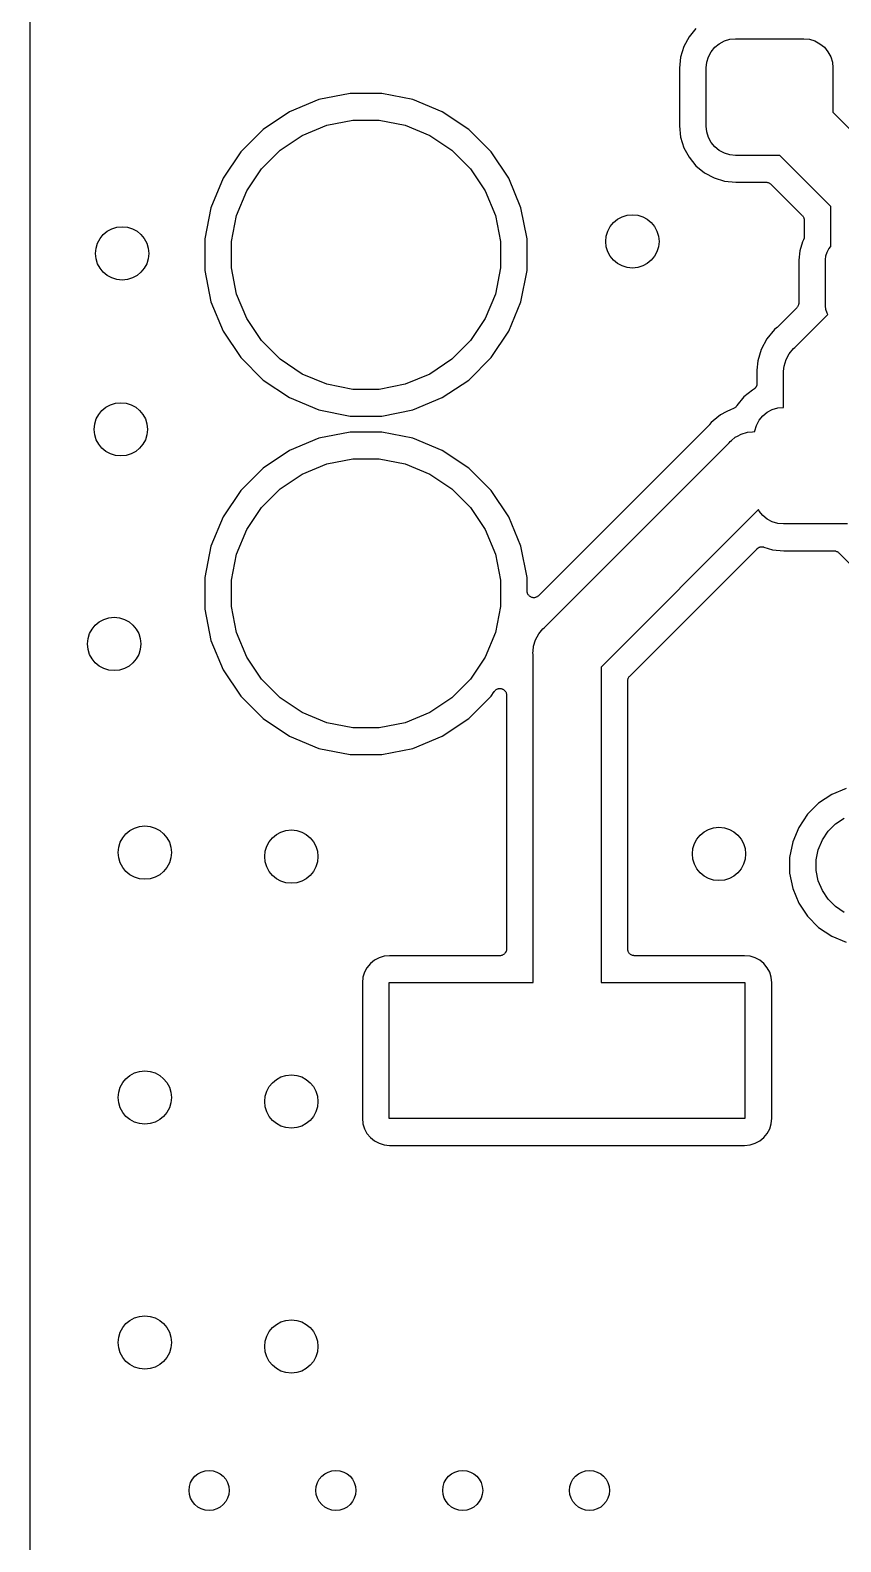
# Model space of a CAD drawing. Extents: x 5.16 to 6.06, y -3.88 to -2.24.
# Drawn here: x 5.1572 to 5.3968, y -3.4058 to -2.9594 of the extents above; entities that cross this region are included whole.
import ezdxf

# ---------------------------------------------------------------- set-up
doc = ezdxf.new("R2010")
doc.units = 0
doc.header["$MEASUREMENT"] = 0
doc.layers.add('BLACK', color=7, linetype='CONTINUOUS')

msp = doc.modelspace()

# ---------------------------------------------------------------- linework, layer by layer
at = {"layer": 'BLACK', "linetype": 'CONTINUOUS'}
for p, q in [((5.15722, -3.88087), (5.15722, -2.75146)), ((5.35395, -2.95886), (5.3519, -2.96137)), ((5.3519, -2.96137), (5.35037, -2.96423)), ((5.35955, -2.96446), (5.36085, -2.96339)), ((5.36085, -2.96339), (5.36234, -2.96259)), ((5.36234, -2.96259), (5.36396, -2.9621)), ((5.36396, -2.9621), (5.36564, -2.96194)), ((5.36564, -2.96194), (5.38581, -2.96194)), ((5.38581, -2.96194), (5.38749, -2.9621)), ((5.38749, -2.9621), (5.38911, -2.96259)), ((5.38911, -2.96259), (5.3906, -2.96339)), ((5.3906, -2.96339), (5.3919, -2.96446)), ((5.34943, -2.96733), (5.3491, -2.97065)), ((5.35037, -2.96423), (5.34943, -2.96733)), ((5.35719, -2.96887), (5.35768, -2.96725)), ((5.35768, -2.96725), (5.35848, -2.96576)), ((5.35848, -2.96576), (5.35955, -2.96446)), ((5.3919, -2.96446), (5.39297, -2.96576)), ((5.39297, -2.96576), (5.39377, -2.96725)), ((5.39377, -2.96725), (5.39426, -2.96887)), ((5.3491, -2.97065), (5.3491, -2.98768)), ((5.35702, -2.97055), (5.35719, -2.96887)), ((5.35702, -2.98777), (5.35702, -2.97055)), ((5.39426, -2.96887), (5.39443, -2.97055)), ((5.39443, -2.97055), (5.39443, -2.98366)), ((5.24254, -2.97991), (5.23387, -2.9835)), ((5.25174, -2.97808), (5.24254, -2.97991)), ((5.26113, -2.97808), (5.25174, -2.97808)), ((5.27033, -2.97991), (5.26113, -2.97808)), ((5.279, -2.9835), (5.27033, -2.97991)), ((5.23387, -2.9835), (5.22607, -2.98871)), ((5.24483, -2.98748), (5.25252, -2.98595)), ((5.25252, -2.98595), (5.26035, -2.98595)), ((5.26035, -2.98595), (5.26803, -2.98748)), ((5.2868, -2.98871), (5.279, -2.9835)), ((5.39443, -2.98366), (5.41062, -2.99986)), ((5.22607, -2.98871), (5.21943, -2.99535)), ((5.23109, -2.99483), (5.2376, -2.99048)), ((5.2376, -2.99048), (5.24483, -2.98748)), ((5.26803, -2.98748), (5.27527, -2.99048)), ((5.27527, -2.99048), (5.28178, -2.99483)), ((5.29344, -2.99535), (5.2868, -2.98871)), ((5.3491, -2.98768), (5.34943, -2.991)), ((5.34943, -2.991), (5.35037, -2.9941)), ((5.35719, -2.98945), (5.35702, -2.98777)), ((5.35768, -2.99107), (5.35719, -2.98945)), ((5.21943, -2.99535), (5.21422, -3.00315)), ((5.22555, -3.00037), (5.23109, -2.99483)), ((5.28178, -2.99483), (5.28732, -3.00037)), ((5.29865, -3.00315), (5.29344, -2.99535)), ((5.35037, -2.9941), (5.3519, -2.99695)), ((5.35848, -2.99256), (5.35768, -2.99107)), ((5.35955, -2.99386), (5.35848, -2.99256)), ((5.36085, -2.99493), (5.35955, -2.99386)), ((5.36234, -2.99573), (5.36085, -2.99493)), ((5.3519, -2.99695), (5.35395, -2.99946)), ((5.35395, -2.99946), (5.35646, -3.00151)), ((5.36396, -2.99622), (5.36234, -2.99573)), ((5.36564, -2.99639), (5.36396, -2.99622)), ((5.37875, -2.99639), (5.36564, -2.99639)), ((5.39384, -3.01147), (5.37875, -2.99639)), ((5.21422, -3.00315), (5.21063, -3.01182)), ((5.2212, -3.00688), (5.22555, -3.00037)), ((5.28732, -3.00037), (5.29167, -3.00688)), ((5.30224, -3.01182), (5.29865, -3.00315)), ((5.35646, -3.00151), (5.35931, -3.00304)), ((5.35931, -3.00304), (5.36241, -3.00398)), ((5.36241, -3.00398), (5.36573, -3.00431)), ((5.36573, -3.00431), (5.37472, -3.00431)), ((5.37472, -3.00431), (5.37473, -3.00431)), ((5.37473, -3.00431), (5.37473, -3.00431)), ((5.37473, -3.00431), (5.37473, -3.00431)), ((5.37473, -3.00431), (5.37475, -3.00431)), ((5.37475, -3.00431), (5.37493, -3.00433)), ((5.37493, -3.00433), (5.37511, -3.00435)), ((5.37511, -3.00435), (5.37512, -3.00435)), ((5.37512, -3.00435), (5.37513, -3.00435)), ((5.37513, -3.00435), (5.3753, -3.0044)), ((5.3753, -3.0044), (5.37548, -3.00446)), ((5.2182, -3.01412), (5.2212, -3.00688)), ((5.29167, -3.00688), (5.29467, -3.01412)), ((5.37548, -3.00446), (5.37549, -3.00446)), ((5.37549, -3.00446), (5.3755, -3.00447)), ((5.3755, -3.00447), (5.37566, -3.00455)), ((5.37566, -3.00455), (5.37582, -3.00464)), ((5.37582, -3.00464), (5.37583, -3.00465)), ((5.37583, -3.00465), (5.37583, -3.00465)), ((5.37583, -3.00465), (5.37597, -3.00477)), ((5.37597, -3.00477), (5.37611, -3.00488)), ((5.37611, -3.00488), (5.38538, -3.01415)), ((5.21063, -3.01182), (5.2088, -3.02102)), ((5.30407, -3.02102), (5.30224, -3.01182)), ((5.39384, -3.02324), (5.39384, -3.01147)), ((5.21667, -3.0218), (5.2182, -3.01412)), ((5.29467, -3.01412), (5.2962, -3.0218)), ((5.38538, -3.01415), (5.38539, -3.01416)), ((5.38539, -3.01416), (5.38539, -3.01416)), ((5.38539, -3.01416), (5.38539, -3.01416)), ((5.38539, -3.01416), (5.3854, -3.01417)), ((5.3854, -3.01417), (5.38552, -3.01431)), ((5.38552, -3.01431), (5.38563, -3.01446)), ((5.38563, -3.01446), (5.38564, -3.01447)), ((5.38564, -3.01447), (5.38564, -3.01447)), ((5.38564, -3.01447), (5.38573, -3.01464)), ((5.38573, -3.01464), (5.38581, -3.0148)), ((5.38581, -3.0148), (5.38582, -3.01481)), ((5.38582, -3.01481), (5.38582, -3.01482)), ((5.38582, -3.01482), (5.38587, -3.01499)), ((5.38587, -3.01499), (5.38592, -3.01516)), ((5.38592, -3.01516), (5.38592, -3.01517)), ((5.38592, -3.01517), (5.38593, -3.01518)), ((5.38593, -3.01518), (5.38594, -3.01536)), ((5.38594, -3.01536), (5.38596, -3.01555)), ((5.38596, -3.01555), (5.38596, -3.02039)), ((5.2088, -3.02102), (5.2088, -3.03041)), ((5.21667, -3.02963), (5.21667, -3.0218)), ((5.2962, -3.0218), (5.2962, -3.02963)), ((5.30407, -3.03041), (5.30407, -3.02102)), ((5.38539, -3.02194), (5.38461, -3.02452)), ((5.38573, -3.02131), (5.38539, -3.02194)), ((5.38576, -3.02124), (5.38573, -3.02131)), ((5.3858, -3.02116), (5.38576, -3.02124)), ((5.38583, -3.02106), (5.3858, -3.02116)), ((5.38588, -3.02096), (5.38583, -3.02106)), ((5.38589, -3.02088), (5.38588, -3.02096)), ((5.38592, -3.0208), (5.38589, -3.02088)), ((5.38593, -3.02069), (5.38592, -3.0208)), ((5.38595, -3.02058), (5.38593, -3.02069)), ((5.38596, -3.02041), (5.38595, -3.0205)), ((5.38595, -3.0205), (5.38595, -3.02058)), ((5.38596, -3.02039), (5.38596, -3.02041)), ((5.38461, -3.02452), (5.38434, -3.02729)), ((5.39226, -3.02719), (5.39237, -3.02606)), ((5.39237, -3.02606), (5.3927, -3.02497)), ((5.3927, -3.02497), (5.39324, -3.02397)), ((5.39324, -3.02397), (5.39384, -3.02324)), ((5.2088, -3.03041), (5.21063, -3.03961)), ((5.2182, -3.03732), (5.21667, -3.02963)), ((5.2962, -3.02963), (5.29467, -3.03732)), ((5.30224, -3.03961), (5.30407, -3.03041)), ((5.38434, -3.02729), (5.38434, -3.03997)), ((5.39226, -3.04078), (5.39226, -3.02719)), ((5.21063, -3.03961), (5.21422, -3.04828)), ((5.2212, -3.04455), (5.2182, -3.03732)), ((5.29467, -3.03732), (5.29167, -3.04455)), ((5.29865, -3.04828), (5.30224, -3.03961)), ((5.38434, -3.04), (5.38432, -3.04018)), ((5.38434, -3.03997), (5.38434, -3.03998)), ((5.38434, -3.03998), (5.38434, -3.03998)), ((5.38434, -3.03998), (5.38434, -3.03998)), ((5.38434, -3.03998), (5.38434, -3.04)), ((5.22555, -3.05106), (5.2212, -3.04455)), ((5.29167, -3.04455), (5.28732, -3.05106)), ((5.38376, -3.04136), (5.37792, -3.0472)), ((5.38315, -3.05311), (5.3929, -3.04336)), ((5.38388, -3.04122), (5.38376, -3.04136)), ((5.38399, -3.04108), (5.38388, -3.04122)), ((5.384, -3.04107), (5.38399, -3.04108)), ((5.38401, -3.04106), (5.384, -3.04107)), ((5.38409, -3.04091), (5.38401, -3.04106)), ((5.38418, -3.04075), (5.38409, -3.04091)), ((5.38419, -3.04073), (5.38418, -3.04074)), ((5.38418, -3.04074), (5.38418, -3.04075)), ((5.38424, -3.04055), (5.38419, -3.04073)), ((5.3843, -3.04038), (5.38424, -3.04055)), ((5.38432, -3.04018), (5.3843, -3.04036)), ((5.3843, -3.04036), (5.3843, -3.04037)), ((5.3843, -3.04037), (5.3843, -3.04038)), ((5.39237, -3.04191), (5.39226, -3.04078)), ((5.3927, -3.043), (5.39237, -3.04191)), ((5.3929, -3.04336), (5.3927, -3.043)), ((5.21422, -3.04828), (5.21943, -3.05608)), ((5.29344, -3.05608), (5.29865, -3.04828)), ((5.37717, -3.04783), (5.37493, -3.05056)), ((5.37778, -3.04733), (5.37717, -3.04783)), ((5.37784, -3.04727), (5.37778, -3.04733)), ((5.3779, -3.04722), (5.37784, -3.04727)), ((5.37792, -3.0472), (5.3779, -3.04722)), ((5.23109, -3.0566), (5.22555, -3.05106)), ((5.28732, -3.05106), (5.28178, -3.0566)), ((5.37493, -3.05056), (5.37327, -3.05367)), ((5.38151, -3.05495), (5.38276, -3.05343)), ((5.38276, -3.05343), (5.38315, -3.05311)), ((5.21943, -3.05608), (5.22607, -3.06272)), ((5.2376, -3.06095), (5.23109, -3.0566)), ((5.28178, -3.0566), (5.27527, -3.06095)), ((5.2868, -3.06272), (5.29344, -3.05608)), ((5.37224, -3.05705), (5.37198, -3.05978)), ((5.37327, -3.05367), (5.37224, -3.05705)), ((5.38, -3.05859), (5.38058, -3.0567)), ((5.38058, -3.0567), (5.38151, -3.05495)), ((5.24483, -3.06395), (5.2376, -3.06095)), ((5.27527, -3.06095), (5.26803, -3.06395)), ((5.37198, -3.05978), (5.3719, -3.06056)), ((5.3719, -3.06056), (5.37198, -3.06134)), ((5.37198, -3.05978), (5.37198, -3.05978)), ((5.37198, -3.06134), (5.37198, -3.06137)), ((5.37198, -3.06137), (5.37198, -3.06145)), ((5.37198, -3.06145), (5.37198, -3.06154)), ((5.37198, -3.06154), (5.37198, -3.06376)), ((5.37981, -3.06056), (5.37986, -3.06007)), ((5.37986, -3.06105), (5.37981, -3.06056)), ((5.37986, -3.06007), (5.38, -3.05859)), ((5.37986, -3.06007), (5.37986, -3.06007)), ((5.37986, -3.0708), (5.37986, -3.06105)), ((5.22607, -3.06272), (5.23387, -3.06793)), ((5.25252, -3.06548), (5.24483, -3.06395)), ((5.26035, -3.06548), (5.25252, -3.06548)), ((5.26803, -3.06395), (5.26035, -3.06548)), ((5.279, -3.06793), (5.2868, -3.06272)), ((5.37063, -3.06567), (5.36813, -3.06772)), ((5.37094, -3.0655), (5.37063, -3.06567)), ((5.37102, -3.06545), (5.37094, -3.0655)), ((5.37109, -3.06541), (5.37102, -3.06545)), ((5.37118, -3.06534), (5.37109, -3.06541)), ((5.37126, -3.06529), (5.37118, -3.06534)), ((5.37133, -3.06522), (5.37126, -3.06529)), ((5.37139, -3.06517), (5.37133, -3.06522)), ((5.37146, -3.06509), (5.37139, -3.06517)), ((5.37154, -3.06501), (5.37146, -3.06509)), ((5.37158, -3.06494), (5.37154, -3.06501)), ((5.37164, -3.06488), (5.37158, -3.06494)), ((5.37169, -3.06478), (5.37164, -3.06488)), ((5.37175, -3.0647), (5.37169, -3.06478)), ((5.37178, -3.06462), (5.37175, -3.0647)), ((5.37183, -3.06454), (5.37178, -3.06462)), ((5.37186, -3.06444), (5.37183, -3.06454)), ((5.3719, -3.06434), (5.37186, -3.06444)), ((5.37192, -3.06426), (5.3719, -3.06434)), ((5.37194, -3.06417), (5.37192, -3.06426)), ((5.37195, -3.06407), (5.37194, -3.06417)), ((5.37197, -3.06397), (5.37195, -3.06407)), ((5.37198, -3.06379), (5.37197, -3.06388)), ((5.37197, -3.06388), (5.37197, -3.06397)), ((5.37198, -3.06376), (5.37198, -3.06379)), ((5.23387, -3.06793), (5.24254, -3.07152)), ((5.27033, -3.07152), (5.279, -3.06793)), ((5.36489, -3.07121), (5.36431, -3.07139)), ((5.36506, -3.07114), (5.36489, -3.07121)), ((5.36523, -3.07108), (5.36506, -3.07114)), ((5.36524, -3.07107), (5.36523, -3.07107)), ((5.36523, -3.07107), (5.36523, -3.07108)), ((5.3654, -3.07097), (5.36524, -3.07107)), ((5.36555, -3.07087), (5.3654, -3.07097)), ((5.36556, -3.07085), (5.36555, -3.07086)), ((5.36555, -3.07086), (5.36555, -3.07087)), ((5.36569, -3.07072), (5.36556, -3.07085)), ((5.36582, -3.0706), (5.36569, -3.07072)), ((5.36583, -3.07059), (5.36582, -3.0706)), ((5.36584, -3.07058), (5.36583, -3.07059)), ((5.36594, -3.07043), (5.36584, -3.07058)), ((5.36604, -3.07028), (5.36594, -3.07043)), ((5.36605, -3.07026), (5.36604, -3.07028)), ((5.36607, -3.07023), (5.36605, -3.07026)), ((5.36605, -3.07026), (5.36605, -3.07026)), ((5.36605, -3.07026), (5.36605, -3.07026)), ((5.36605, -3.07026), (5.36605, -3.07026)), ((5.36813, -3.06772), (5.36607, -3.07023)), ((5.37651, -3.07145), (5.37813, -3.07096)), ((5.37813, -3.07096), (5.37981, -3.0708)), ((5.37981, -3.0708), (5.37986, -3.0708)), ((5.24254, -3.07152), (5.25174, -3.07335)), ((5.25174, -3.07335), (5.26113, -3.07335)), ((5.26113, -3.07335), (5.27033, -3.07152)), ((5.35847, -3.07529), (5.35797, -3.0759)), ((5.35908, -3.07479), (5.35847, -3.07529)), ((5.3612, -3.07305), (5.35908, -3.07479)), ((5.35908, -3.07479), (5.35908, -3.07479)), ((5.36287, -3.07216), (5.3612, -3.07305)), ((5.36431, -3.07139), (5.36287, -3.07216)), ((5.36287, -3.07216), (5.36287, -3.07216)), ((5.37185, -3.07611), (5.37265, -3.07462)), ((5.37265, -3.07462), (5.37372, -3.07332)), ((5.37372, -3.07332), (5.37502, -3.07225)), ((5.37502, -3.07225), (5.37651, -3.07145)), ((5.24254, -3.07991), (5.23387, -3.0835)), ((5.25174, -3.07808), (5.24254, -3.07991)), ((5.26113, -3.07808), (5.25174, -3.07808)), ((5.27033, -3.07991), (5.26113, -3.07808)), ((5.279, -3.0835), (5.27033, -3.07991)), ((5.35784, -3.07604), (5.30743, -3.12645)), ((5.35789, -3.07598), (5.35784, -3.07604)), ((5.35795, -3.07592), (5.35789, -3.07598)), ((5.35797, -3.0759), (5.35795, -3.07592)), ((5.36445, -3.08057), (5.36559, -3.07963)), ((5.36559, -3.07963), (5.3662, -3.07931)), ((5.3662, -3.07931), (5.36734, -3.0787)), ((5.36734, -3.0787), (5.36923, -3.07813)), ((5.36923, -3.07813), (5.3707, -3.07798)), ((5.3707, -3.07798), (5.3712, -3.07793)), ((5.3707, -3.07798), (5.3707, -3.07798)), ((5.3712, -3.07793), (5.37134, -3.07795)), ((5.37134, -3.07795), (5.37136, -3.07773)), ((5.37136, -3.07773), (5.37185, -3.07611)), ((5.23387, -3.0835), (5.22607, -3.08871)), ((5.2868, -3.08871), (5.279, -3.0835)), ((5.30913, -3.13589), (5.36375, -3.08127)), ((5.36375, -3.08127), (5.36406, -3.08089)), ((5.36406, -3.08089), (5.36445, -3.08057)), ((5.36445, -3.08057), (5.36445, -3.08057)), ((5.22607, -3.08871), (5.21943, -3.09535)), ((5.2376, -3.09048), (5.24483, -3.08748)), ((5.24483, -3.08748), (5.25252, -3.08595)), ((5.25252, -3.08595), (5.26035, -3.08595)), ((5.26035, -3.08595), (5.26803, -3.08748)), ((5.26803, -3.08748), (5.27527, -3.09048)), ((5.29344, -3.09535), (5.2868, -3.08871)), ((5.23109, -3.09483), (5.2376, -3.09048)), ((5.27527, -3.09048), (5.28178, -3.09483)), ((5.21943, -3.09535), (5.21422, -3.10315)), ((5.22555, -3.10037), (5.23109, -3.09483)), ((5.28178, -3.09483), (5.28732, -3.10037)), ((5.29865, -3.10315), (5.29344, -3.09535)), ((5.2212, -3.10688), (5.22555, -3.10037)), ((5.28732, -3.10037), (5.29167, -3.10688)), ((5.37242, -3.10099), (5.32592, -3.14749)), ((5.37265, -3.10142), (5.37242, -3.10099)), ((5.37372, -3.10272), (5.37265, -3.10142)), ((5.21422, -3.10315), (5.21063, -3.11182)), ((5.2182, -3.11412), (5.2212, -3.10688)), ((5.29167, -3.10688), (5.29467, -3.11412)), ((5.30224, -3.11182), (5.29865, -3.10315)), ((5.37502, -3.10379), (5.37372, -3.10272)), ((5.37651, -3.10459), (5.37502, -3.10379)), ((5.37813, -3.10508), (5.37651, -3.10459)), ((5.37981, -3.10524), (5.37813, -3.10508)), ((5.39877, -3.10524), (5.37981, -3.10524)), ((5.21063, -3.11182), (5.2088, -3.12102)), ((5.21667, -3.1218), (5.2182, -3.11412)), ((5.29467, -3.11412), (5.2962, -3.1218)), ((5.30407, -3.12102), (5.30224, -3.11182)), ((5.33437, -3.15018), (5.37201, -3.11254)), ((5.37201, -3.11254), (5.37203, -3.11252)), ((5.37203, -3.11252), (5.3721, -3.11247)), ((5.3721, -3.11247), (5.37216, -3.1124)), ((5.37216, -3.1124), (5.37225, -3.11235)), ((5.37225, -3.11235), (5.37233, -3.11228)), ((5.37233, -3.11228), (5.37241, -3.11224)), ((5.37241, -3.11224), (5.37248, -3.11219)), ((5.37248, -3.11219), (5.37258, -3.11215)), ((5.37258, -3.11215), (5.37267, -3.1121)), ((5.37267, -3.1121), (5.37276, -3.11208)), ((5.37276, -3.11208), (5.37284, -3.11205)), ((5.37284, -3.11205), (5.37294, -3.11202)), ((5.37294, -3.11202), (5.37304, -3.112)), ((5.37304, -3.112), (5.37313, -3.11199)), ((5.37313, -3.11199), (5.37321, -3.11197)), ((5.37321, -3.11197), (5.37332, -3.11197)), ((5.37332, -3.11197), (5.37342, -3.11196)), ((5.37342, -3.11196), (5.37351, -3.11197)), ((5.37351, -3.11197), (5.3736, -3.11197)), ((5.3736, -3.11197), (5.3737, -3.11199)), ((5.3737, -3.11199), (5.37381, -3.112)), ((5.37381, -3.112), (5.37389, -3.11203)), ((5.37389, -3.11203), (5.37398, -3.11205)), ((5.37398, -3.11205), (5.37659, -3.11284)), ((5.37659, -3.11284), (5.37991, -3.11317)), ((5.37991, -3.11317), (5.39474, -3.11317)), ((5.39474, -3.11317), (5.39475, -3.11317)), ((5.39475, -3.11317), (5.39475, -3.11317)), ((5.39475, -3.11317), (5.39475, -3.11317)), ((5.39475, -3.11317), (5.39477, -3.11317)), ((5.39477, -3.11317), (5.39495, -3.11319)), ((5.39495, -3.11319), (5.39513, -3.1132)), ((5.39513, -3.1132), (5.39514, -3.11321)), ((5.39514, -3.11321), (5.39515, -3.11321)), ((5.39515, -3.11321), (5.39532, -3.11326)), ((5.39532, -3.11326), (5.3955, -3.11332)), ((5.3955, -3.11332), (5.39551, -3.11332)), ((5.39551, -3.11332), (5.39552, -3.11332)), ((5.39552, -3.11332), (5.39568, -3.11341)), ((5.39568, -3.11341), (5.39584, -3.1135)), ((5.39584, -3.1135), (5.39584, -3.11351)), ((5.39584, -3.11351), (5.39585, -3.11351)), ((5.39585, -3.11351), (5.39599, -3.11363)), ((5.39599, -3.11363), (5.39613, -3.11374)), ((5.39613, -3.11374), (5.41719, -3.1348)), ((5.2088, -3.12102), (5.2088, -3.13041)), ((5.21667, -3.12963), (5.21667, -3.1218)), ((5.2962, -3.1218), (5.2962, -3.12963)), ((5.30407, -3.12506), (5.30407, -3.12102)), ((5.30409, -3.12524), (5.30407, -3.12506)), ((5.30411, -3.12544), (5.30409, -3.12524)), ((5.30416, -3.12562), (5.30411, -3.12544)), ((5.30411, -3.12544), (5.30411, -3.12544)), ((5.30411, -3.12544), (5.30411, -3.12544)), ((5.30422, -3.1258), (5.30416, -3.12562)), ((5.30422, -3.12581), (5.30422, -3.1258)), ((5.30431, -3.12597), (5.30422, -3.12581)), ((5.30422, -3.12581), (5.30422, -3.12581)), ((5.3044, -3.12614), (5.30431, -3.12597)), ((5.3044, -3.12615), (5.3044, -3.12614)), ((5.30452, -3.1263), (5.3044, -3.12615)), ((5.3044, -3.12615), (5.3044, -3.12615)), ((5.30464, -3.12644), (5.30452, -3.1263)), ((5.30464, -3.12645), (5.30464, -3.12644)), ((5.30464, -3.12644), (5.30464, -3.12644)), ((5.30479, -3.12657), (5.30464, -3.12645)), ((5.30493, -3.12669), (5.30479, -3.12657)), ((5.30494, -3.12669), (5.30493, -3.12669)), ((5.30511, -3.12678), (5.30494, -3.12669)), ((5.30494, -3.12669), (5.30494, -3.12669)), ((5.30527, -3.12687), (5.30511, -3.12678)), ((5.30528, -3.12687), (5.30527, -3.12687)), ((5.30527, -3.12687), (5.30527, -3.12687)), ((5.30546, -3.12693), (5.30528, -3.12687)), ((5.30564, -3.12699), (5.30546, -3.12693)), ((5.30584, -3.12701), (5.30564, -3.12699)), ((5.30564, -3.12699), (5.30564, -3.12699)), ((5.30564, -3.12699), (5.30564, -3.12699)), ((5.30602, -3.12703), (5.30584, -3.12701)), ((5.30603, -3.12703), (5.30602, -3.12703)), ((5.30602, -3.12703), (5.30602, -3.12703)), ((5.30621, -3.12701), (5.30603, -3.12703)), ((5.3064, -3.12699), (5.30621, -3.12701)), ((5.30641, -3.12699), (5.3064, -3.12699)), ((5.30658, -3.12694), (5.30641, -3.12699)), ((5.30641, -3.12699), (5.30641, -3.12699)), ((5.30677, -3.12689), (5.30658, -3.12694)), ((5.30678, -3.12689), (5.30677, -3.12689)), ((5.30677, -3.12689), (5.30677, -3.12689)), ((5.30694, -3.1268), (5.30678, -3.12689)), ((5.30711, -3.12671), (5.30694, -3.1268)), ((5.30712, -3.12671), (5.30711, -3.12671)), ((5.30711, -3.12671), (5.30711, -3.12671)), ((5.30727, -3.12659), (5.30712, -3.12671)), ((5.30741, -3.12647), (5.30727, -3.12659)), ((5.30742, -3.12647), (5.30741, -3.12647)), ((5.30743, -3.12645), (5.30742, -3.12647)), ((5.30742, -3.12647), (5.30742, -3.12647)), ((5.30742, -3.12647), (5.30742, -3.12647)), ((5.2088, -3.13041), (5.21063, -3.13961)), ((5.2182, -3.13732), (5.21667, -3.12963)), ((5.2962, -3.12963), (5.29467, -3.13732)), ((5.2212, -3.14455), (5.2182, -3.13732)), ((5.29467, -3.13732), (5.29167, -3.14455)), ((5.30656, -3.13947), (5.30749, -3.13773)), ((5.30749, -3.13773), (5.30875, -3.1362)), ((5.30875, -3.1362), (5.30913, -3.13589)), ((5.21063, -3.13961), (5.21422, -3.14828)), ((5.30584, -3.14284), (5.30599, -3.14137)), ((5.30599, -3.14137), (5.30656, -3.13947)), ((5.22555, -3.15106), (5.2212, -3.14455)), ((5.29167, -3.14455), (5.28732, -3.15106)), ((5.30579, -3.14333), (5.30584, -3.14284)), ((5.30584, -3.14383), (5.30579, -3.14333)), ((5.30584, -3.14284), (5.30584, -3.14284)), ((5.30584, -3.22011), (5.30584, -3.14383)), ((5.21422, -3.14828), (5.21943, -3.15608)), ((5.23109, -3.1566), (5.22555, -3.15106)), ((5.28732, -3.15106), (5.28178, -3.1566)), ((5.32592, -3.14749), (5.32592, -3.24068)), ((5.3338, -3.15154), (5.33382, -3.15136)), ((5.3338, -3.15156), (5.3338, -3.15154)), ((5.3338, -3.15156), (5.3338, -3.15156)), ((5.3338, -3.15156), (5.3338, -3.15156)), ((5.3338, -3.15157), (5.3338, -3.15156)), ((5.3338, -3.23079), (5.3338, -3.15157)), ((5.33382, -3.15136), (5.33383, -3.15118)), ((5.33383, -3.15118), (5.33384, -3.15117)), ((5.33384, -3.15116), (5.33389, -3.15099)), ((5.33384, -3.15117), (5.33384, -3.15116)), ((5.33389, -3.15099), (5.33395, -3.15081)), ((5.33395, -3.15079), (5.33404, -3.15064)), ((5.33395, -3.1508), (5.33395, -3.15079)), ((5.33395, -3.15081), (5.33395, -3.1508)), ((5.33404, -3.15064), (5.33413, -3.15047)), ((5.33413, -3.15047), (5.33414, -3.15046)), ((5.33413, -3.15047), (5.33413, -3.15047)), ((5.33414, -3.15046), (5.33426, -3.15032)), ((5.33426, -3.15032), (5.33437, -3.15018)), ((5.21943, -3.15608), (5.22607, -3.16272)), ((5.2868, -3.16272), (5.29344, -3.15608)), ((5.29344, -3.15608), (5.29436, -3.1547)), ((5.29436, -3.1547), (5.29438, -3.15468)), ((5.29438, -3.15467), (5.2945, -3.15453)), ((5.29438, -3.15468), (5.29438, -3.15467)), ((5.29438, -3.15468), (5.29438, -3.15468)), ((5.29438, -3.15468), (5.29438, -3.15468)), ((5.2945, -3.15453), (5.29462, -3.15438)), ((5.29462, -3.15438), (5.29463, -3.15438)), ((5.29463, -3.15438), (5.29478, -3.15426)), ((5.29463, -3.15438), (5.29463, -3.15438)), ((5.29478, -3.15426), (5.29492, -3.15414)), ((5.29492, -3.15414), (5.29492, -3.15414)), ((5.29492, -3.15414), (5.29493, -3.15414)), ((5.29493, -3.15414), (5.2951, -3.15405)), ((5.2951, -3.15405), (5.29526, -3.15396)), ((5.29526, -3.15396), (5.29527, -3.15396)), ((5.29527, -3.15396), (5.29546, -3.15391)), ((5.29527, -3.15396), (5.29527, -3.15396)), ((5.29546, -3.15391), (5.29563, -3.15386)), ((5.29563, -3.15386), (5.29564, -3.15385)), ((5.29563, -3.15386), (5.29563, -3.15386)), ((5.29564, -3.15385), (5.29582, -3.15384)), ((5.29582, -3.15384), (5.29601, -3.15382)), ((5.29601, -3.15382), (5.29602, -3.15382)), ((5.29602, -3.15382), (5.29602, -3.15382)), ((5.29602, -3.15382), (5.2962, -3.15384)), ((5.2962, -3.15384), (5.2964, -3.15386)), ((5.2964, -3.15386), (5.2964, -3.15386)), ((5.2964, -3.15386), (5.2964, -3.15386)), ((5.2964, -3.15386), (5.29658, -3.15392)), ((5.29658, -3.15392), (5.29676, -3.15397)), ((5.29676, -3.15397), (5.29677, -3.15398)), ((5.29677, -3.15398), (5.29677, -3.15398)), ((5.29677, -3.15398), (5.29693, -3.15407)), ((5.29693, -3.15407), (5.2971, -3.15416)), ((5.2971, -3.15416), (5.2971, -3.15416)), ((5.2971, -3.15416), (5.29711, -3.15416)), ((5.29711, -3.15416), (5.29725, -3.15428)), ((5.29725, -3.15428), (5.2974, -3.1544)), ((5.2974, -3.1544), (5.2974, -3.1544)), ((5.2974, -3.1544), (5.2974, -3.15441)), ((5.2974, -3.15441), (5.29752, -3.15455)), ((5.29752, -3.15455), (5.29764, -3.1547)), ((5.29764, -3.1547), (5.29764, -3.1547)), ((5.29764, -3.1547), (5.29764, -3.1547)), ((5.29764, -3.1547), (5.29773, -3.15486)), ((5.29773, -3.15486), (5.29782, -3.15504)), ((5.29782, -3.15504), (5.29782, -3.15504)), ((5.29782, -3.15504), (5.29782, -3.15504)), ((5.29782, -3.15504), (5.29788, -3.15522)), ((5.29788, -3.15522), (5.29793, -3.15541)), ((5.29793, -3.15541), (5.29793, -3.15541)), ((5.29793, -3.15541), (5.29793, -3.15541)), ((5.29793, -3.15541), (5.29795, -3.1556)), ((5.29795, -3.1556), (5.29797, -3.15579)), ((5.29797, -3.15579), (5.29797, -3.21962)), ((5.2376, -3.16095), (5.23109, -3.1566)), ((5.28178, -3.1566), (5.27527, -3.16095)), ((5.22607, -3.16272), (5.23387, -3.16793)), ((5.24483, -3.16395), (5.2376, -3.16095)), ((5.25252, -3.16548), (5.24483, -3.16395)), ((5.26803, -3.16395), (5.26035, -3.16548)), ((5.27527, -3.16095), (5.26803, -3.16395)), ((5.279, -3.16793), (5.2868, -3.16272)), ((5.23387, -3.16793), (5.24254, -3.17152)), ((5.26035, -3.16548), (5.25252, -3.16548)), ((5.27033, -3.17152), (5.279, -3.16793)), ((5.24254, -3.17152), (5.25174, -3.17335)), ((5.25174, -3.17335), (5.26113, -3.17335)), ((5.26113, -3.17335), (5.27033, -3.17152)), ((5.39406, -3.1851), (5.39019, -3.18768)), ((5.39836, -3.18332), (5.39406, -3.1851)), ((5.3869, -3.19097), (5.38432, -3.19484)), ((5.39019, -3.18768), (5.3869, -3.19097)), ((5.38432, -3.19484), (5.38254, -3.19914)), ((5.3913, -3.19857), (5.39302, -3.19599)), ((5.39302, -3.19599), (5.39521, -3.1938)), ((5.39521, -3.1938), (5.39779, -3.19208)), ((5.38254, -3.19914), (5.38163, -3.2037)), ((5.39011, -3.20144), (5.3913, -3.19857)), ((5.38163, -3.2037), (5.38163, -3.20836)), ((5.3895, -3.20448), (5.39011, -3.20144)), ((5.3895, -3.20758), (5.3895, -3.20448)), ((5.38163, -3.20836), (5.38254, -3.21292)), ((5.39011, -3.21063), (5.3895, -3.20758)), ((5.38254, -3.21292), (5.38432, -3.21722)), ((5.3913, -3.21349), (5.39011, -3.21063)), ((5.39302, -3.21607), (5.3913, -3.21349)), ((5.38432, -3.21722), (5.3869, -3.22109)), ((5.39521, -3.21826), (5.39302, -3.21607)), ((5.39779, -3.21999), (5.39521, -3.21826)), ((5.29797, -3.21962), (5.29797, -3.21963)), ((5.29797, -3.21963), (5.29797, -3.23079)), ((5.30584, -3.24068), (5.30584, -3.22011)), ((5.30584, -3.22011), (5.30584, -3.22011)), ((5.3869, -3.22109), (5.39019, -3.22438)), ((5.39019, -3.22438), (5.39406, -3.22697)), ((5.39406, -3.22697), (5.39836, -3.22875)), ((5.29751, -3.23204), (5.29739, -3.23218)), ((5.29762, -3.2319), (5.29751, -3.23204)), ((5.29763, -3.23189), (5.29762, -3.2319)), ((5.29772, -3.23172), (5.29763, -3.23189)), ((5.29763, -3.23189), (5.29763, -3.23189)), ((5.29781, -3.23156), (5.29772, -3.23172)), ((5.29782, -3.23155), (5.29781, -3.23156)), ((5.29781, -3.23156), (5.29781, -3.23156)), ((5.29787, -3.23137), (5.29782, -3.23155)), ((5.29793, -3.2312), (5.29787, -3.23137)), ((5.29795, -3.23099), (5.29793, -3.23118)), ((5.29793, -3.23118), (5.29793, -3.23119)), ((5.29793, -3.23119), (5.29793, -3.2312)), ((5.29797, -3.23081), (5.29795, -3.23099)), ((5.29797, -3.23079), (5.29797, -3.2308)), ((5.29797, -3.2308), (5.29797, -3.2308)), ((5.29797, -3.2308), (5.29797, -3.2308)), ((5.29797, -3.2308), (5.29797, -3.23081)), ((5.33381, -3.23097), (5.3338, -3.23079)), ((5.33383, -3.23116), (5.33381, -3.23097)), ((5.33383, -3.23117), (5.33383, -3.23116)), ((5.33383, -3.23116), (5.33383, -3.23116)), ((5.33389, -3.23135), (5.33383, -3.23117)), ((5.33394, -3.23152), (5.33389, -3.23135)), ((5.33394, -3.23153), (5.33394, -3.23152)), ((5.33394, -3.23154), (5.33394, -3.23153)), ((5.33403, -3.2317), (5.33394, -3.23154)), ((5.33412, -3.23186), (5.33403, -3.2317)), ((5.33412, -3.23187), (5.33412, -3.23186)), ((5.33412, -3.23188), (5.33412, -3.23187)), ((5.33424, -3.23202), (5.33412, -3.23188)), ((5.33436, -3.23216), (5.33424, -3.23202)), ((5.25674, -3.23628), (5.25601, -3.23765)), ((5.25773, -3.23508), (5.25674, -3.23628)), ((5.25893, -3.2341), (5.25773, -3.23508)), ((5.2603, -3.23337), (5.25893, -3.2341)), ((5.26178, -3.23292), (5.2603, -3.23337)), ((5.26342, -3.23276), (5.26178, -3.23292)), ((5.296, -3.23276), (5.26342, -3.23276)), ((5.29619, -3.23274), (5.296, -3.23276)), ((5.29637, -3.23272), (5.29619, -3.23274)), ((5.29638, -3.23272), (5.29637, -3.23272)), ((5.29656, -3.23266), (5.29638, -3.23272)), ((5.29638, -3.23272), (5.29638, -3.23272)), ((5.29674, -3.23261), (5.29656, -3.23266)), ((5.29675, -3.23261), (5.29674, -3.23261)), ((5.29674, -3.23261), (5.29674, -3.23261)), ((5.29692, -3.23252), (5.29675, -3.23261)), ((5.29708, -3.23243), (5.29692, -3.23252)), ((5.29709, -3.23243), (5.29708, -3.23243)), ((5.29708, -3.23243), (5.29708, -3.23243)), ((5.29724, -3.23231), (5.29709, -3.23243)), ((5.29738, -3.23219), (5.29724, -3.23231)), ((5.29739, -3.23218), (5.29738, -3.23219)), ((5.29738, -3.23219), (5.29738, -3.23219)), ((5.33436, -3.23217), (5.33436, -3.23216)), ((5.33437, -3.23217), (5.33436, -3.23217)), ((5.33451, -3.23229), (5.33437, -3.23217)), ((5.33465, -3.23241), (5.33451, -3.23229)), ((5.33466, -3.23241), (5.33465, -3.23241)), ((5.33466, -3.23242), (5.33466, -3.23241)), ((5.33483, -3.23251), (5.33466, -3.23242)), ((5.33499, -3.2326), (5.33483, -3.23251)), ((5.335, -3.2326), (5.33499, -3.2326)), ((5.33518, -3.23266), (5.335, -3.2326)), ((5.335, -3.2326), (5.335, -3.2326)), ((5.33535, -3.23271), (5.33518, -3.23266)), ((5.33536, -3.23271), (5.33535, -3.23271)), ((5.33537, -3.23272), (5.33536, -3.23271)), ((5.33556, -3.23273), (5.33537, -3.23272)), ((5.33574, -3.23276), (5.33556, -3.23273)), ((5.33575, -3.23276), (5.33574, -3.23276)), ((5.33576, -3.23276), (5.33575, -3.23276)), ((5.33575, -3.23276), (5.33575, -3.23276)), ((5.33575, -3.23276), (5.33575, -3.23276)), ((5.36834, -3.23276), (5.33576, -3.23276)), ((5.36998, -3.23292), (5.36834, -3.23276)), ((5.37147, -3.23337), (5.36998, -3.23292)), ((5.37284, -3.2341), (5.37147, -3.23337)), ((5.37404, -3.23508), (5.37284, -3.2341)), ((5.37502, -3.23628), (5.37404, -3.23508)), ((5.37575, -3.23765), (5.37502, -3.23628)), ((5.25556, -3.23913), (5.2554, -3.24077)), ((5.2554, -3.24077), (5.2554, -3.28074)), ((5.25601, -3.23765), (5.25556, -3.23913)), ((5.26332, -3.28083), (5.26332, -3.24068)), ((5.26332, -3.24068), (5.30584, -3.24068)), ((5.32592, -3.24068), (5.36844, -3.24068)), ((5.36844, -3.24068), (5.36844, -3.28083)), ((5.3762, -3.23913), (5.37575, -3.23765)), ((5.37636, -3.24077), (5.3762, -3.23913)), ((5.37636, -3.28074), (5.37636, -3.24077)), ((5.2554, -3.28074), (5.25556, -3.28238)), ((5.36844, -3.28083), (5.26332, -3.28083)), ((5.3762, -3.28238), (5.37636, -3.28074)), ((5.25556, -3.28238), (5.25601, -3.28386)), ((5.25601, -3.28386), (5.25674, -3.28523)), ((5.25674, -3.28523), (5.25773, -3.28643)), ((5.37404, -3.28643), (5.37502, -3.28523)), ((5.37502, -3.28523), (5.37575, -3.28386)), ((5.37575, -3.28386), (5.3762, -3.28238)), ((5.25773, -3.28643), (5.25893, -3.28741)), ((5.25893, -3.28741), (5.2603, -3.28814)), ((5.2603, -3.28814), (5.26178, -3.28859)), ((5.26178, -3.28859), (5.26342, -3.28876)), ((5.26342, -3.28876), (5.36834, -3.28876)), ((5.36834, -3.28876), (5.36998, -3.28859)), ((5.36998, -3.28859), (5.37147, -3.28814)), ((5.37147, -3.28814), (5.37284, -3.28741)), ((5.37284, -3.28741), (5.37404, -3.28643))]:
    msp.add_line(p, q, dxfattribs=at)
at = {"layer": 'BLACK'}
for centre, radius in [((5.18439, -3.02532), 0.00787), ((5.33517, -3.02178), 0.00787), ((5.18399, -3.07729), 0.00787), ((5.18202, -3.14068), 0.00787), ((5.19108, -3.20229), 0.00787), ((5.23439, -3.20347), 0.00787), ((5.36076, -3.20269), 0.00787), ((5.19108, -3.27463), 0.00787), ((5.23439, -3.27581), 0.00787), ((5.19108, -3.34698), 0.00787), ((5.23439, -3.34816), 0.00787), ((5.21008, -3.39068), 0.00591), ((5.24755, -3.39068), 0.00591), ((5.28503, -3.39068), 0.00591), ((5.3225, -3.39068), 0.00591)]:
    msp.add_circle(centre, radius, dxfattribs=at)

doc.saveas('drawing.dxf')
